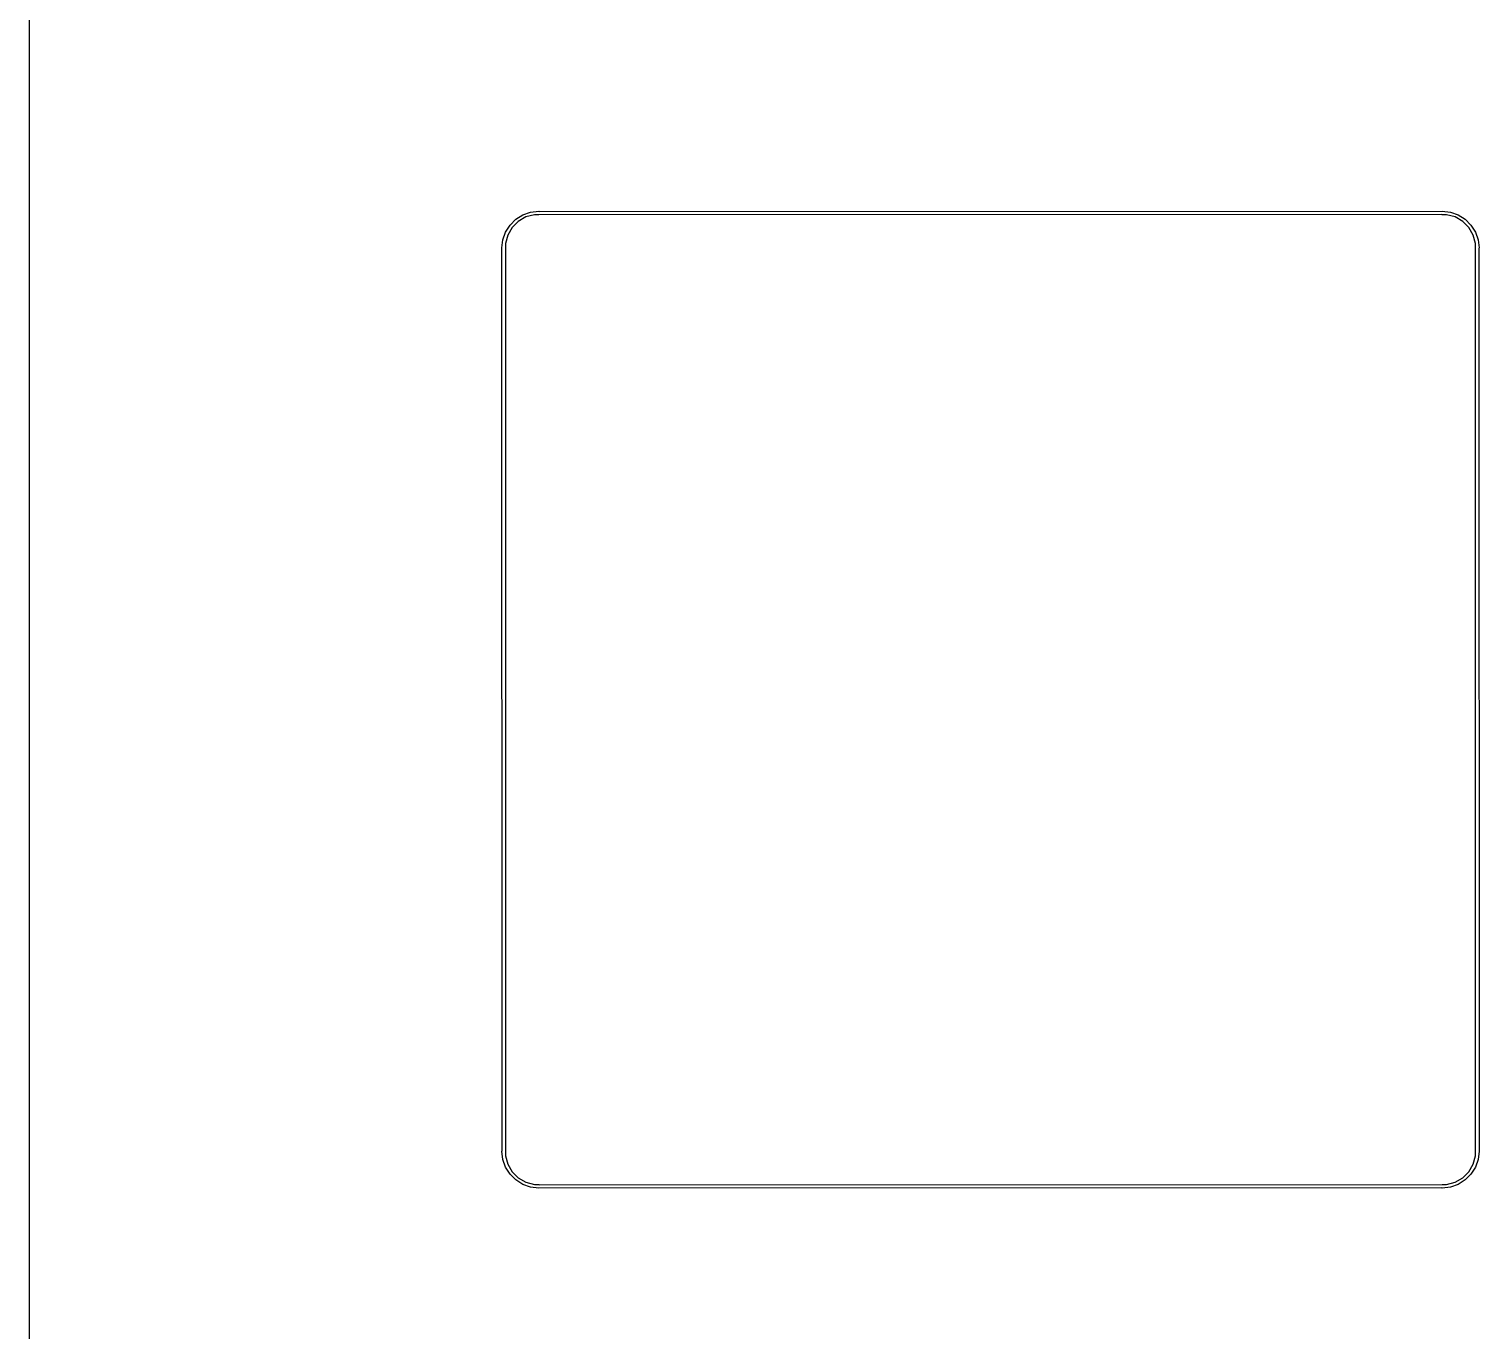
# Model space of a CAD drawing. Extents: x 54 to 889, y -223 to 317.
# Drawn here: x 510.05 to 530.75, y -165.53 to -146.95 of the extents above; entities that cross this region are included whole.
import ezdxf

# ---------------------------------------------------------------- set-up
doc = ezdxf.new("R2010")
doc.units = 0
doc.layers.add('BLACK', color=7, linetype='CONTINUOUS')

msp = doc.modelspace()

# ---------------------------------------------------------------- linework, layer by layer
at = {"layer": 'BLACK', "linetype": 'Continuous'}
for p, q in [((510.046, -130.05), (510.05, -216.954)), ((516.915, -149.748), (516.998, -149.665)), ((516.998, -149.665), (517.097, -149.602)), ((517.142, -149.632), (517.033, -149.695)), ((517.097, -149.602), (517.208, -149.563)), ((517.262, -149.6), (517.142, -149.632)), ((517.208, -149.563), (517.325, -149.55)), ((517.325, -149.6), (517.262, -149.6)), ((517.325, -149.55), (517.331, -149.552)), ((530.219, -149.598), (517.325, -149.6)), ((517.331, -149.552), (530.225, -149.55)), ((530.225, -149.6), (530.219, -149.598)), ((530.225, -149.55), (530.342, -149.563)), ((530.288, -149.6), (530.225, -149.6)), ((530.408, -149.632), (530.288, -149.6)), ((530.342, -149.563), (530.453, -149.602)), ((530.517, -149.695), (530.408, -149.632)), ((530.453, -149.602), (530.552, -149.665)), ((530.552, -149.665), (530.635, -149.748)), ((516.813, -149.958), (516.852, -149.847)), ((516.882, -149.892), (516.85, -150.012)), ((516.852, -149.847), (516.915, -149.748)), ((516.945, -149.783), (516.882, -149.892)), ((517.033, -149.695), (516.945, -149.783)), ((530.605, -149.783), (530.517, -149.695)), ((530.668, -149.892), (530.605, -149.783)), ((530.635, -149.748), (530.698, -149.847)), ((530.7, -150.012), (530.668, -149.892)), ((530.698, -149.847), (530.737, -149.958)), ((516.8, -150.075), (516.813, -149.958)), ((516.802, -162.969), (516.8, -150.075)), ((516.85, -150.075), (516.848, -150.081)), ((516.848, -150.081), (516.85, -162.975)), ((516.85, -150.012), (516.85, -150.075)), ((530.7, -150.075), (530.7, -150.012)), ((530.702, -162.969), (530.7, -150.075)), ((530.737, -149.958), (530.75, -150.075)), ((530.75, -150.075), (530.748, -150.081)), ((530.748, -150.081), (530.75, -162.975)), ((516.8, -162.975), (516.802, -162.969)), ((516.813, -163.092), (516.8, -162.975)), ((516.852, -163.203), (516.813, -163.092)), ((516.85, -162.975), (516.85, -163.038)), ((516.85, -163.038), (516.882, -163.158)), ((530.668, -163.158), (530.7, -163.038)), ((530.737, -163.092), (530.698, -163.203)), ((530.7, -162.975), (530.702, -162.969)), ((530.7, -163.038), (530.7, -162.975)), ((530.75, -162.975), (530.737, -163.092)), ((516.915, -163.302), (516.852, -163.203)), ((516.882, -163.158), (516.945, -163.267)), ((516.998, -163.385), (516.915, -163.302)), ((516.945, -163.267), (517.033, -163.355)), ((530.517, -163.355), (530.605, -163.267)), ((530.635, -163.302), (530.552, -163.385)), ((530.605, -163.267), (530.668, -163.158)), ((530.698, -163.203), (530.635, -163.302)), ((517.097, -163.448), (516.998, -163.385)), ((517.033, -163.355), (517.142, -163.418)), ((517.208, -163.487), (517.097, -163.448)), ((517.142, -163.418), (517.262, -163.45)), ((517.325, -163.5), (517.208, -163.487)), ((517.262, -163.45), (517.325, -163.45)), ((517.325, -163.45), (517.331, -163.452)), ((530.219, -163.498), (517.325, -163.5)), ((517.331, -163.452), (530.225, -163.45)), ((530.225, -163.5), (530.219, -163.498)), ((530.225, -163.45), (530.288, -163.45)), ((530.342, -163.487), (530.225, -163.5)), ((530.288, -163.45), (530.408, -163.418)), ((530.453, -163.448), (530.342, -163.487)), ((530.408, -163.418), (530.517, -163.355)), ((530.552, -163.385), (530.453, -163.448))]:
    msp.add_line(p, q, dxfattribs=at)

doc.saveas('drawing.dxf')
